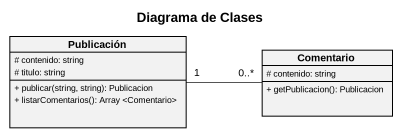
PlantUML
@startuml
title Diagrama de Clases
hide circle
hide empty members
skinparam classAttributeIconSize 0
class Publicación {
  # contenido: string
  # titulo: string
  + publicar(string, string): Publicacion
  + listarComentarios(): Array <Comentario>
}
class Comentario {
  # contenido: string
  + getPublicacion(): Publicacion
}
Publicación "1" -right- "0..*" Comentario
@enduml
